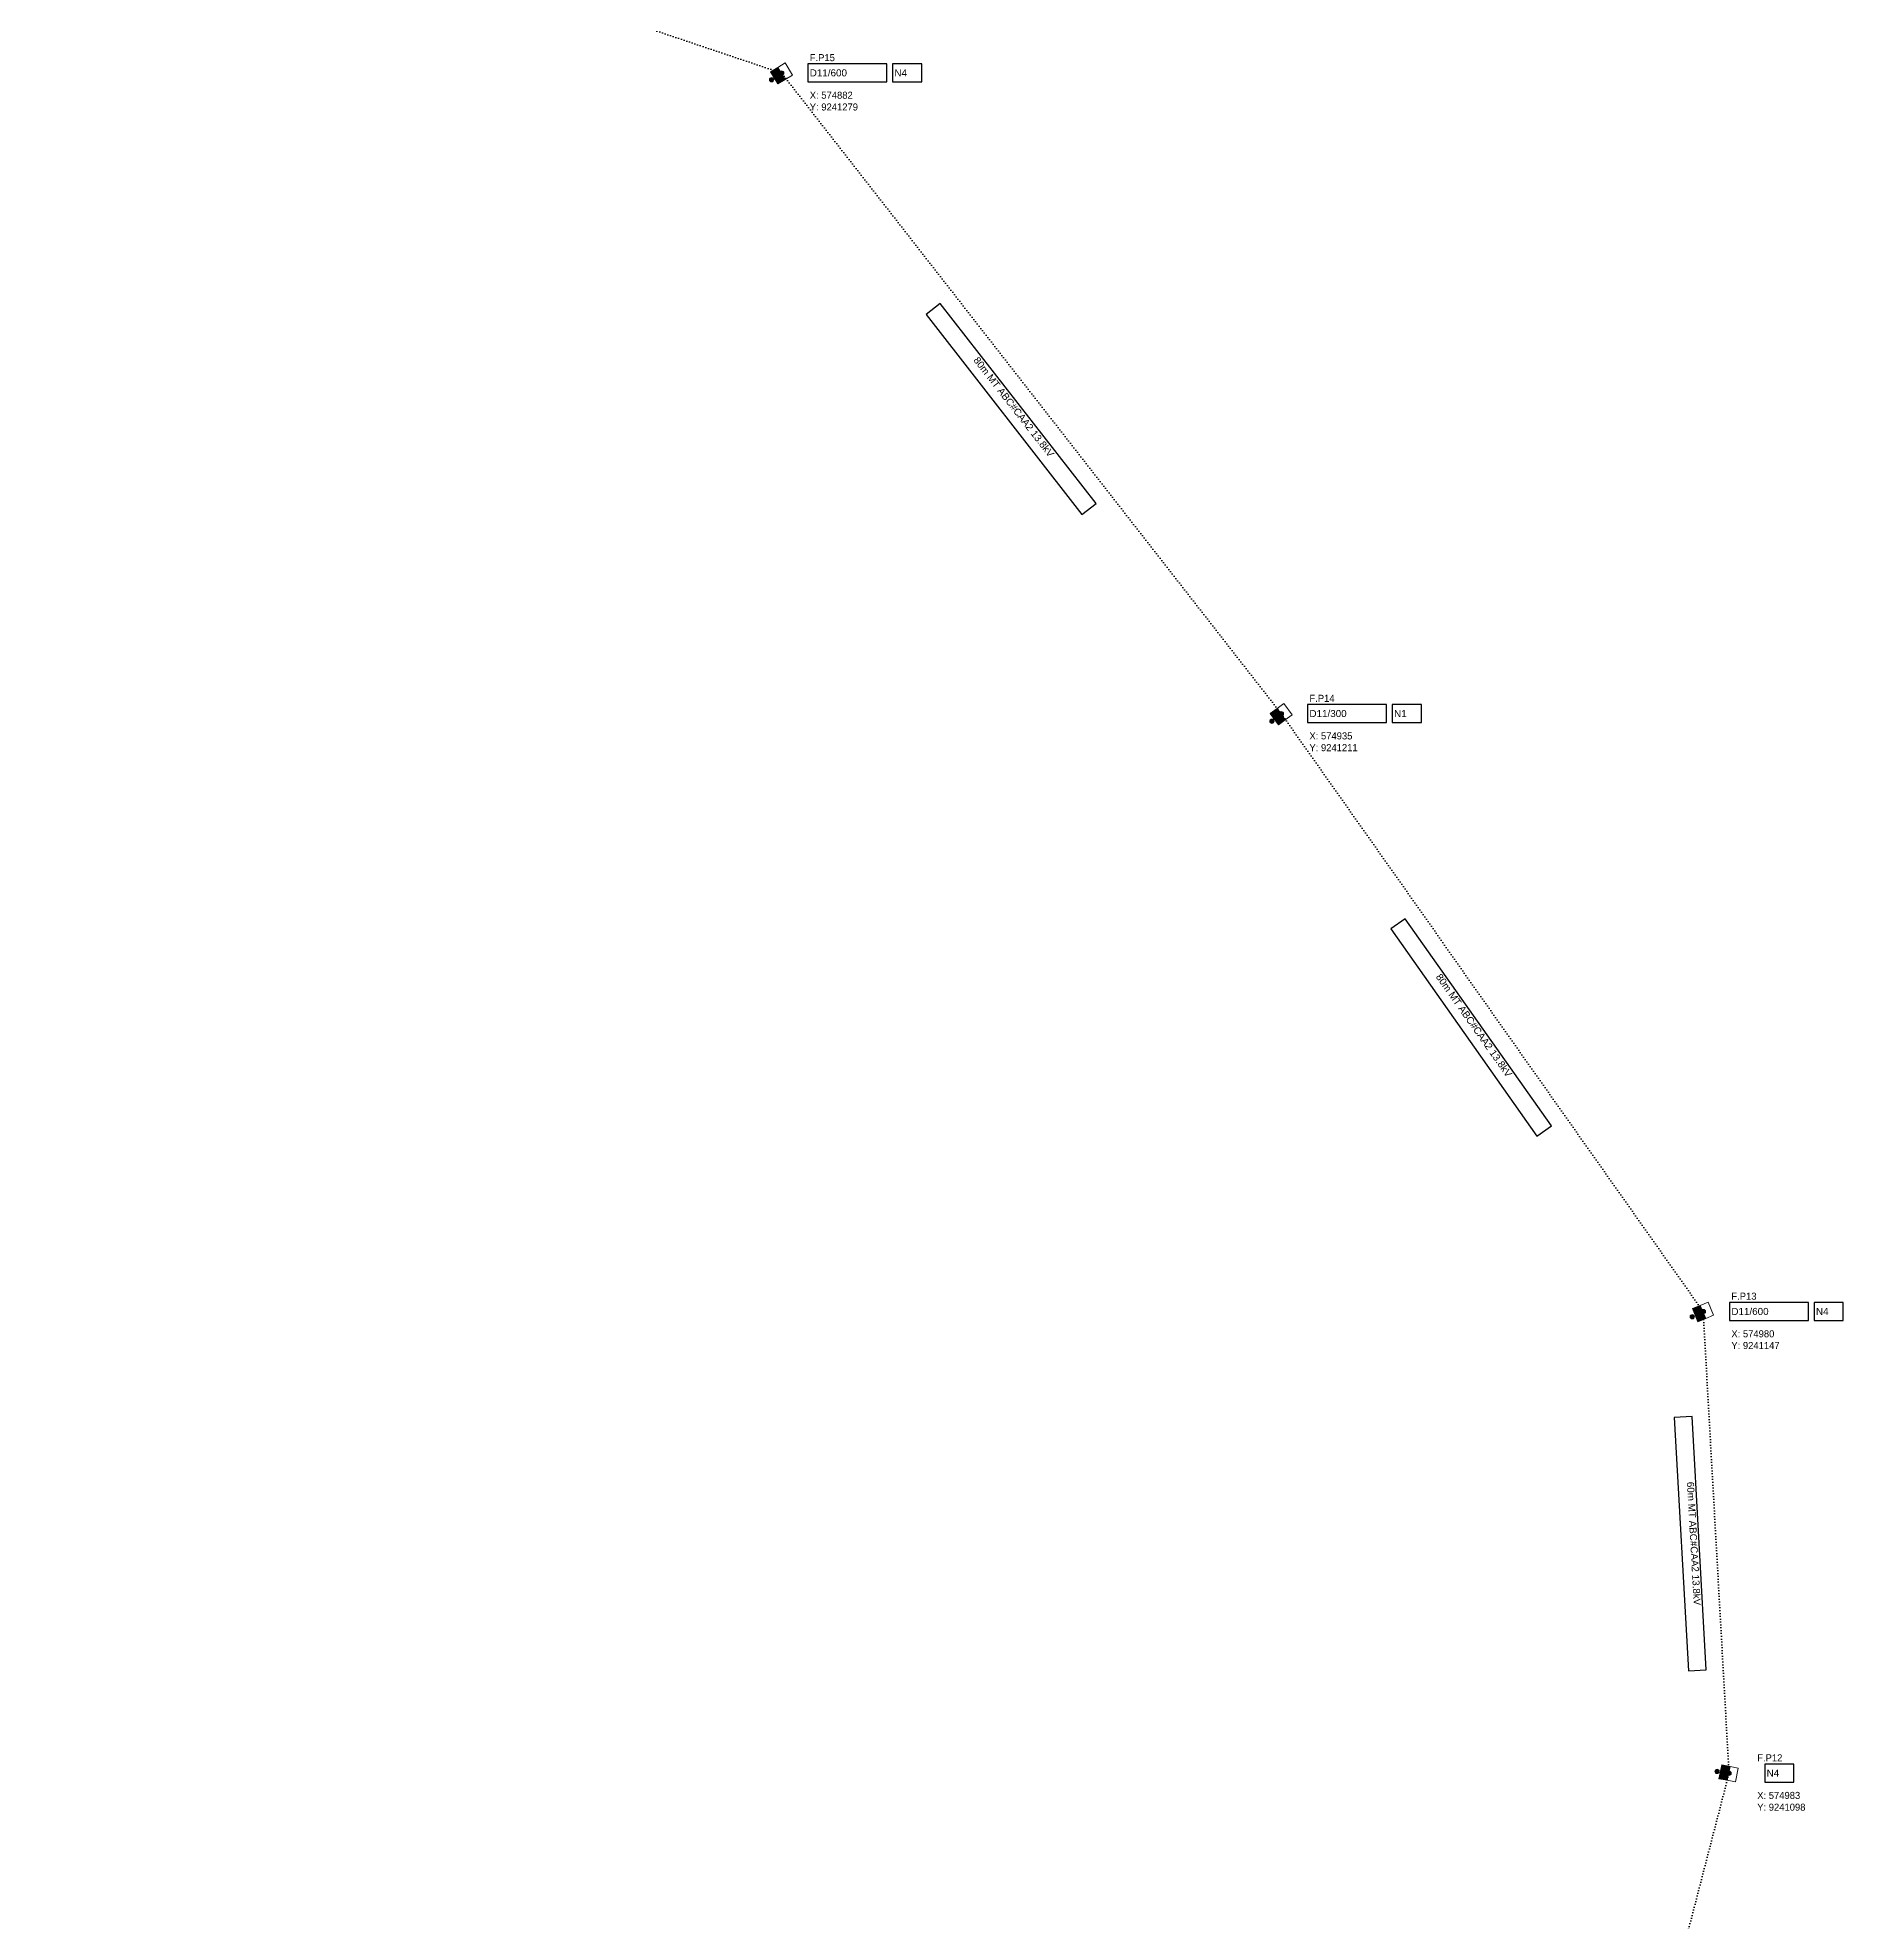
# Model space of a CAD drawing. Header units: metres. Extents: x 574368 to 575203, y 9240500 to 9242162.
# Drawn here: x 574818.8 to 575203, y 9240922.4 to 9241323.5 of the extents above; entities that cross this region are included whole.
import ezdxf

# ---------------------------------------------------------------- set-up
doc = ezdxf.new("R2010")
doc.units = ezdxf.units.M
doc.linetypes.add('DOT', pattern=[0.508, 0, -0.508])
for name, color, linetype in [('PONTO FOTO', 4, 'CONTINUOUS'), ('REDE PRIMARIA - Instalar', 1, 'DOT'), ('TEXTOS A IMPLANTAR', 1, 'CONTINUOUS')]:
    doc.layers.add(name, color=color, linetype=linetype)
doc.styles.add('ARIAL', font='arial.ttf')

# ---------------------------------------------------------------- blocks, each defined once
blk = doc.blocks.new('Clipboard8027')
h = blk.add_hatch(color=7)
h.dxf.hatch_style = 2
h.paths.add_polyline_path([(3, 1.81), (3.01, 0.01), (0.01, 0), (0, 1.8)])
at = {"color": 7, "lineweight": 0}
for points in [[(3, 1.81), (3, 3.61), (0, 3.6), (0, 1.8)], [(3, 1.81), (3.01, 0.01), (0.01, 0), (0, 1.8)], [(3.01, 0.01), (3, 1.81), (0, 1.8), (0.01, 0)]]:
    blk.add_lwpolyline(points, close=True, dxfattribs=at)
blk = doc.blocks.new('Clipboard4108')
h = blk.add_hatch(color=7)
edge = h.paths.add_edge_path()
edge.add_arc((0.463903, 0.463903), 0.463903, 74.00623623, 434.00623623)
h = blk.add_hatch(color=7)
edge = h.paths.add_edge_path()
edge.add_arc((0.463903, 0.463903), 0.463903, 74.00623623, 434.00623623)
at = {"color": 7, "lineweight": 0}
blk.add_circle((0.463903, 0.463903), 0.463903, dxfattribs=at)
blk.add_circle((0.463903, 0.463903), 0.463903, dxfattribs=at)
blk = doc.blocks.new('Clipboard8442')
at = {"color": 1}
for name, p in [('Clipboard8027', (0, 0)), ('Clipboard4108', (1.001781, 1.431733))]:
    blk.add_blockref(name, p, dxfattribs=at)
blk = doc.blocks.new('PosteDtProjetado')
at = {"color": 1}
for name, p in [('Clipboard8442', (-1.425918, -1.873274)), ('Clipboard4108', (-0.312482, -3.031129))]:
    blk.add_blockref(name, p, dxfattribs=at)

msp = doc.modelspace()

# ---------------------------------------------------------------- linework, layer by layer
at = {"layer": 'REDE PRIMARIA - Instalar'}
for points in [[(574977.12, 9241315.97), (574818.84, 9241369.17)], [(575083.44, 9241179.61), (574977.12, 9241315.97)], [(575173.22, 9241052.36), (575083.44, 9241179.61)], [(575178.72, 9240954.11), (575173.22, 9241052.36)], [(575143.86, 9240819.66), (575178.72, 9240954.11)]]:
    msp.add_lwpolyline(points, dxfattribs=at)
at = {"layer": 'TEXTOS A IMPLANTAR'}
for points in [[(574982.72, 9241314.07), (574999.53, 9241314.07), (574999.53, 9241317.87), (574982.72, 9241317.87), (574982.72, 9241314.07)], [(575000.73, 9241314.07), (575006.94, 9241314.07), (575006.94, 9241317.87), (575000.73, 9241317.87), (575000.73, 9241314.07)], [(575007.86, 9241264.52), (575041.04, 9241221.96), (575044.04, 9241224.3), (575010.85, 9241266.86), (575007.86, 9241264.52)], [(575089.04, 9241177.71), (575105.85, 9241177.71), (575105.85, 9241181.51), (575089.04, 9241181.51), (575089.04, 9241177.71)], [(575107.05, 9241177.71), (575113.26, 9241177.71), (575113.26, 9241181.51), (575107.05, 9241181.51), (575107.05, 9241177.71)], [(575106.73, 9241133.77), (575137.84, 9241089.67), (575140.94, 9241091.86), (575109.83, 9241135.96), (575106.73, 9241133.77)], [(575178.82, 9241050.46), (575195.62, 9241050.46), (575195.62, 9241054.26), (575178.82, 9241054.26), (575178.82, 9241050.46)], [(575196.82, 9241050.46), (575203.03, 9241050.46), (575203.03, 9241054.26), (575196.82, 9241054.26), (575196.82, 9241050.46)], [(575167.07, 9241029.76), (575170.09, 9240975.88), (575173.88, 9240976.09), (575170.87, 9241029.97), (575167.07, 9241029.76)], [(575186.32, 9240952.21), (575192.53, 9240952.21), (575192.53, 9240956.01), (575186.32, 9240956.01), (575186.32, 9240952.21)]]:
    msp.add_lwpolyline(points, close=True, dxfattribs=at)

# ---------------------------------------------------------------- block references
for p, rotation in [((574977.12, 9241315.97), 301.21715350452047), ((575083.44, 9241179.61), 305.7615586414695), ((575173.22, 9241052.36), 292.31744744518403), ((575178.72, 9240954.11), 258.7041426900044)]:
    msp.add_blockref('PosteDtProjetado', p, dxfattribs=dict(rotation=rotation))

# ---------------------------------------------------------------- texts
at = {"char_height": 1.5, "attachment_point": 1}
for s, insert in [('X: 574882\\PY: 9241279', (574983.12, 9241311.97)), ('X: 574935\\PY: 9241211', (575089.44, 9241175.61)), ('X: 574980\\PY: 9241147', (575179.22, 9241048.36)), ('X: 574983\\PY: 9241098', (575184.72, 9240950.11))]:
    msp.add_mtext(s, dxfattribs=dict(at, insert=insert))
at = {"layer": 'PONTO FOTO', "color": 5, "char_height": 1.5, "attachment_point": 1}
for s, insert in [('F.P15', (574983.12, 9241319.97)), ('F.P14', (575089.44, 9241183.61)), ('F.P13', (575179.22, 9241056.36)), ('F.P12', (575184.72, 9240958.11))]:
    msp.add_mtext(s, dxfattribs=dict(at, insert=insert))
at = {"layer": 'TEXTOS A IMPLANTAR', "char_height": 1.5, "attachment_point": 4, "style": 'Arial'}
for s, insert in [('D11/600', (574983.12, 9241315.97)), ('N4', (575001.13, 9241315.97)), ('D11/300', (575089.44, 9241179.61)), ('N1', (575107.45, 9241179.61)), ('D11/600', (575179.22, 9241052.36)), ('N4', (575197.22, 9241052.36)), ('N4', (575186.72, 9240954.11))]:
    msp.add_mtext(s, dxfattribs=dict(at, insert=insert))
at = {"layer": 'TEXTOS A IMPLANTAR', "char_height": 1.5, "attachment_point": 2, "style": 'Arial'}
for s, insert, rotation in [('80m MT ABC#CAA2 13.8kV', (575027.13, 9241245.33), 307.9432), ('80m MT ABC#CAA2 13.8kV', (575125.06, 9241113.68), 305.2025), ('60m MT ABC#CAA2 13.8kV', (575171.98, 9241003.01), 273.2042)]:
    msp.add_mtext(s, dxfattribs=dict(at, insert=insert, rotation=rotation))

doc.saveas('drawing.dxf')
